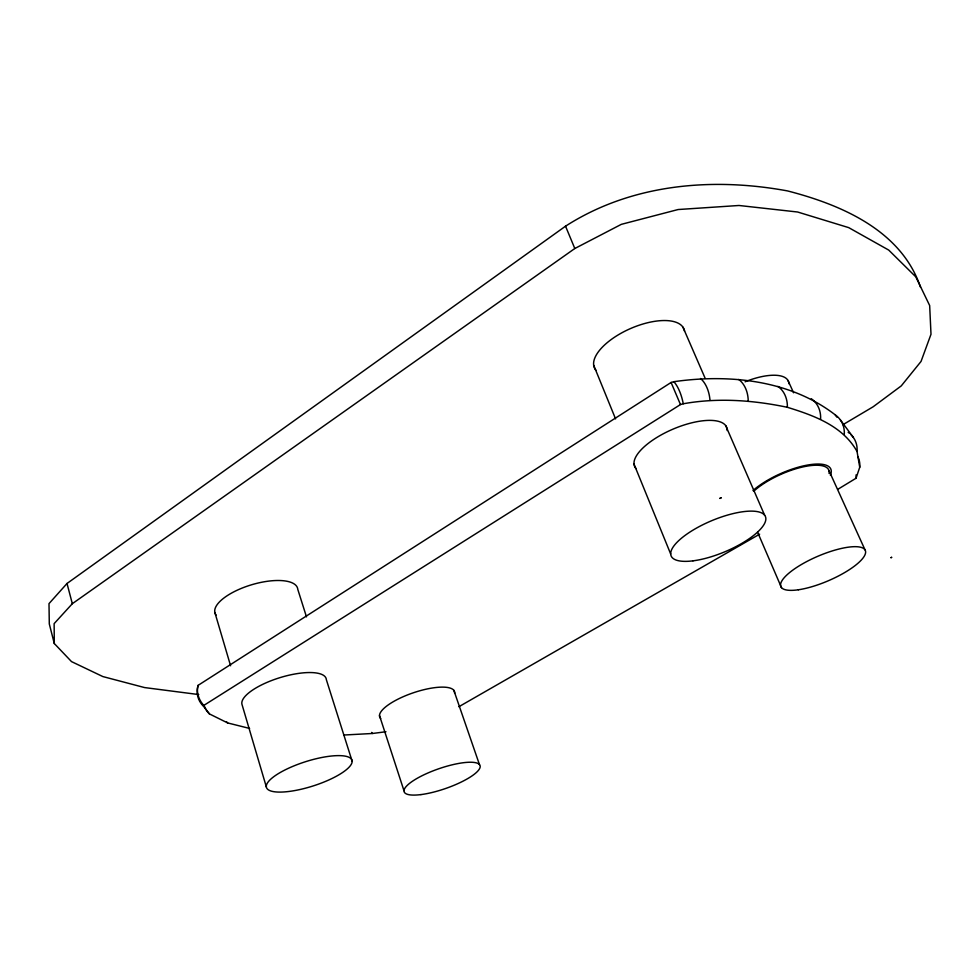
<?xml version="1.0" encoding="UTF-8"?>
<svg xmlns="http://www.w3.org/2000/svg" width="980" height="980" viewBox="0 0 980 980"><rect width="100%" height="100%" fill="white"/><g stroke="black" fill="none" stroke-linecap="round" stroke-linejoin="round"><path stroke-width="1.47" d="M836.883 417.137L835.156 414.81C790.027 379.934 728.802 373.833 673.848 381.698L671.092 382.47L198.034 685.4L197.862 686.355A23.704 21.854 -13.3 0 0 203.583 706.372L209.475 713.942L227.654 722.934L249.618 728.434M203.583 706.372L203.767 705.441L680.475 404.556L683.256 403.772C717.801 397.562 753.179 400.134 787.369 407.3C813.841 415.447 842.727 425.884 857.035 451.462L859.742 467.252L856.03 478.252L837.802 489.326M198.034 685.4L197.678 687.029A22.32 18.363 40.8 0 0 202.505 703.946L203.767 705.441M920.514 287.214C901.331 230.41 841.257 204.734 787.577 190.929C712.068 176.988 631.292 183.946 565.534 226.184L67.02 583.48L49 603.631L49.294 623.929L54.292 643.517L71.516 661.61L102.851 676.567L144.562 687.568L198.756 694.563M842.923 424.695L873.156 406.774L901.257 385.899L921.041 361.436L931 334.254L929.665 305.54L915.798 276.838L888.725 250.084L848.741 227.642L797.634 212.011L738.994 205.482L678.111 209.536L621.332 224.346L574.807 248.516L72.324 603.705L54.133 623.635L54.292 643.517M458.861 706.727L759.635 534.173M344.115 735.012L372.498 733.481L385.961 731.742M840.436 420.004L853.372 437.472M787.994 380.461L793.604 392.796M865.034 549.89L828.431 469.396A45.068 15.202 -23.7 0 0 796.532 468.587A45.068 15.202 -23.7 0 0 753.681 491.311M680.475 404.556L671.092 382.47M682.962 327.198L705.159 378.305M725.739 425.688L764.645 515.26M757.638 532.299L781.501 587.669M565.534 226.184L574.807 248.516M593.684 365.234L615.562 418.877M634.011 464.091L670.675 553.994M453.814 690.263L479.453 764.584M379.505 715.584L403.956 790.639M306.483 616.873L297.785 589.36A43.108 16.415 -16.7 0 0 250.084 585.232A43.108 16.415 -16.7 0 0 216.09 615.036M352.151 761.227A44.872 12.703 -17.7 0 0 287.459 768.749A44.872 12.703 -17.7 0 0 288.096 791.571A44.872 12.703 -17.7 0 0 352.151 761.227L326.34 679.642A44.026 14.504 -17.2 0 0 282.13 676.996A44.026 14.504 -17.2 0 0 241.913 704.155L266.389 787.087M214.841 612.414L230.582 665.763M67.02 583.48L72.324 603.705M380.718 718.475A39.494 11.98 -18.8 0 1 413.217 692.823A39.494 11.98 -18.8 0 1 454.61 693.289M828.958 470.621A45.068 15.202 -23.7 0 1 829.056 473.45M636.081 468.624A49.992 19.171 -23.1 0 1 673.86 428.774A49.992 19.171 -23.1 0 1 727.172 430.514M372.498 733.481A20.531 12.14 85.7 0 1 371.677 732.415M850.995 434.667A24.292 22.344 -24.4 0 1 857.035 451.462M848.141 432.29A24.292 22.344 -24.4 0 1 849.623 433.417M857.978 456.864A23.643 21.548 -0.3 0 1 859.742 467.252M856.03 474.908A23.079 19.71 26.3 0 1 856.042 478.252M835.156 414.81A24.978 22.687 -44.5 0 1 844.258 434.507M811.305 398.75A25.701 22.589 -60.9 0 1 820.603 419.06M777.924 386.39A26.411 21.83 -73.7 0 1 787.369 407.3M738.724 379.432A27.024 20.09 -83.9 0 1 748.23 400.906M700.541 378.501A27.403 16.832 87.4 0 1 710.01 400.379M673.848 381.698A27.428 11.27 78.8 0 1 683.256 403.772M209.475 713.942A23.447 21.254 -45.8 0 1 204.649 706.69M227.654 722.934A22.859 19.784 -65.3 0 1 226.515 721.733M595.987 370.342A48.792 21.548 -23.6 0 1 630.005 328.778A48.792 21.548 -23.6 0 1 684.53 331.154M745.094 381.796A44.1 17.187 -24.3 0 1 788.9 383.756M752.983 490.551A47.322 15.962 -23.7 0 1 805.915 465.365A47.322 15.962 -23.7 0 1 830.342 475.227M891.028 557.681L891.629 557.351L891.028 557.681M721.06 497.852L719.871 498.416L721.06 497.852M452.527 795.956L452.527 795.956M420.935 794.596A40.168 10.449 -19.1 0 0 480.114 767.23A40.168 10.449 -19.1 0 0 425.161 774.225A40.168 10.449 -19.1 0 0 420.935 794.596M692.983 560.842A51.095 16.881 -22.7 0 0 765.821 519.547A51.095 16.881 -22.7 0 0 695.984 528.379A51.095 16.881 -22.7 0 0 692.983 560.842M798.382 589.776A45.95 13.328 -23.2 0 0 865.438 553.492A45.95 13.328 -23.2 0 0 805.401 562.263A45.95 13.328 -23.2 0 0 798.382 589.776"/></g></svg>
